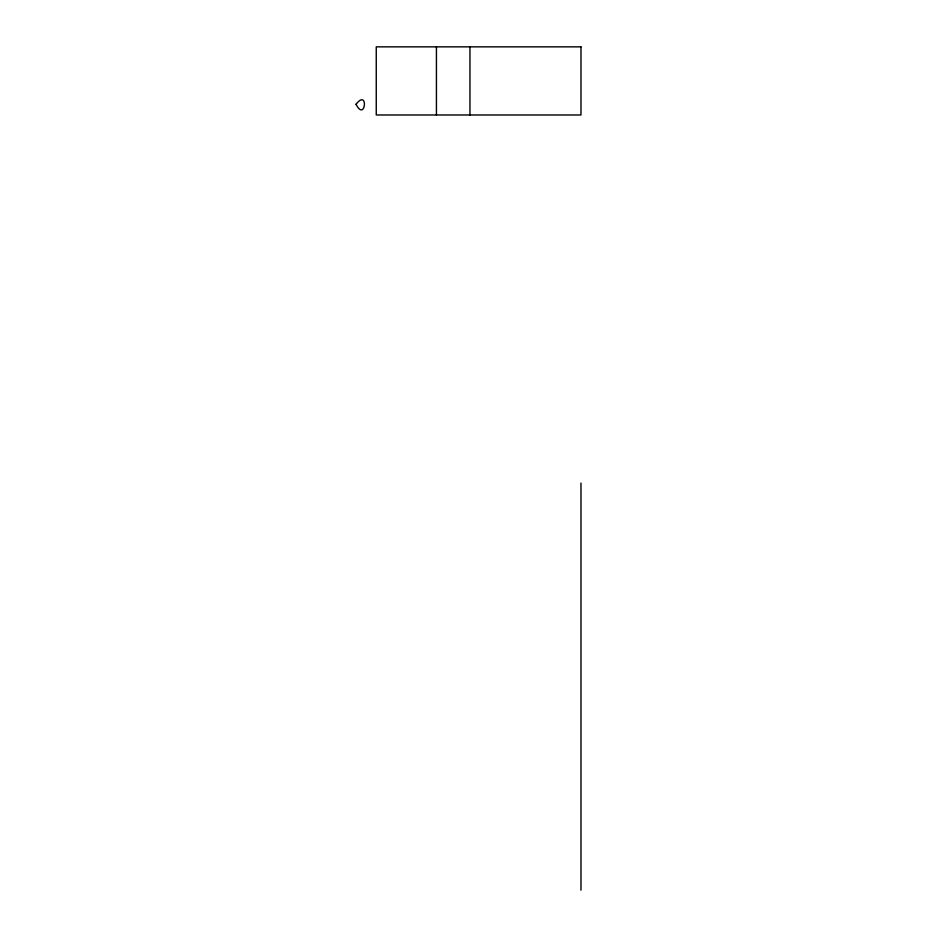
<?xml version="1.0" encoding="UTF-8"?>
<svg xmlns="http://www.w3.org/2000/svg" width="937" height="937" viewBox="0 0 937 937"><rect width="100%" height="100%" fill="white"/><g stroke="black" fill="none" stroke-linecap="round" stroke-linejoin="round"><path stroke-width="1.41" d="M580.975 483.059L580.975 890.15M469.952 46.85L469.952 114.982M436.431 46.85L436.431 114.982M356.048 104.265C365.407 122.864 368.85 87.855 356.048 104.265M580.975 46.85L376.252 46.85L376.252 114.982L580.975 114.982L580.975 46.85"/></g></svg>
